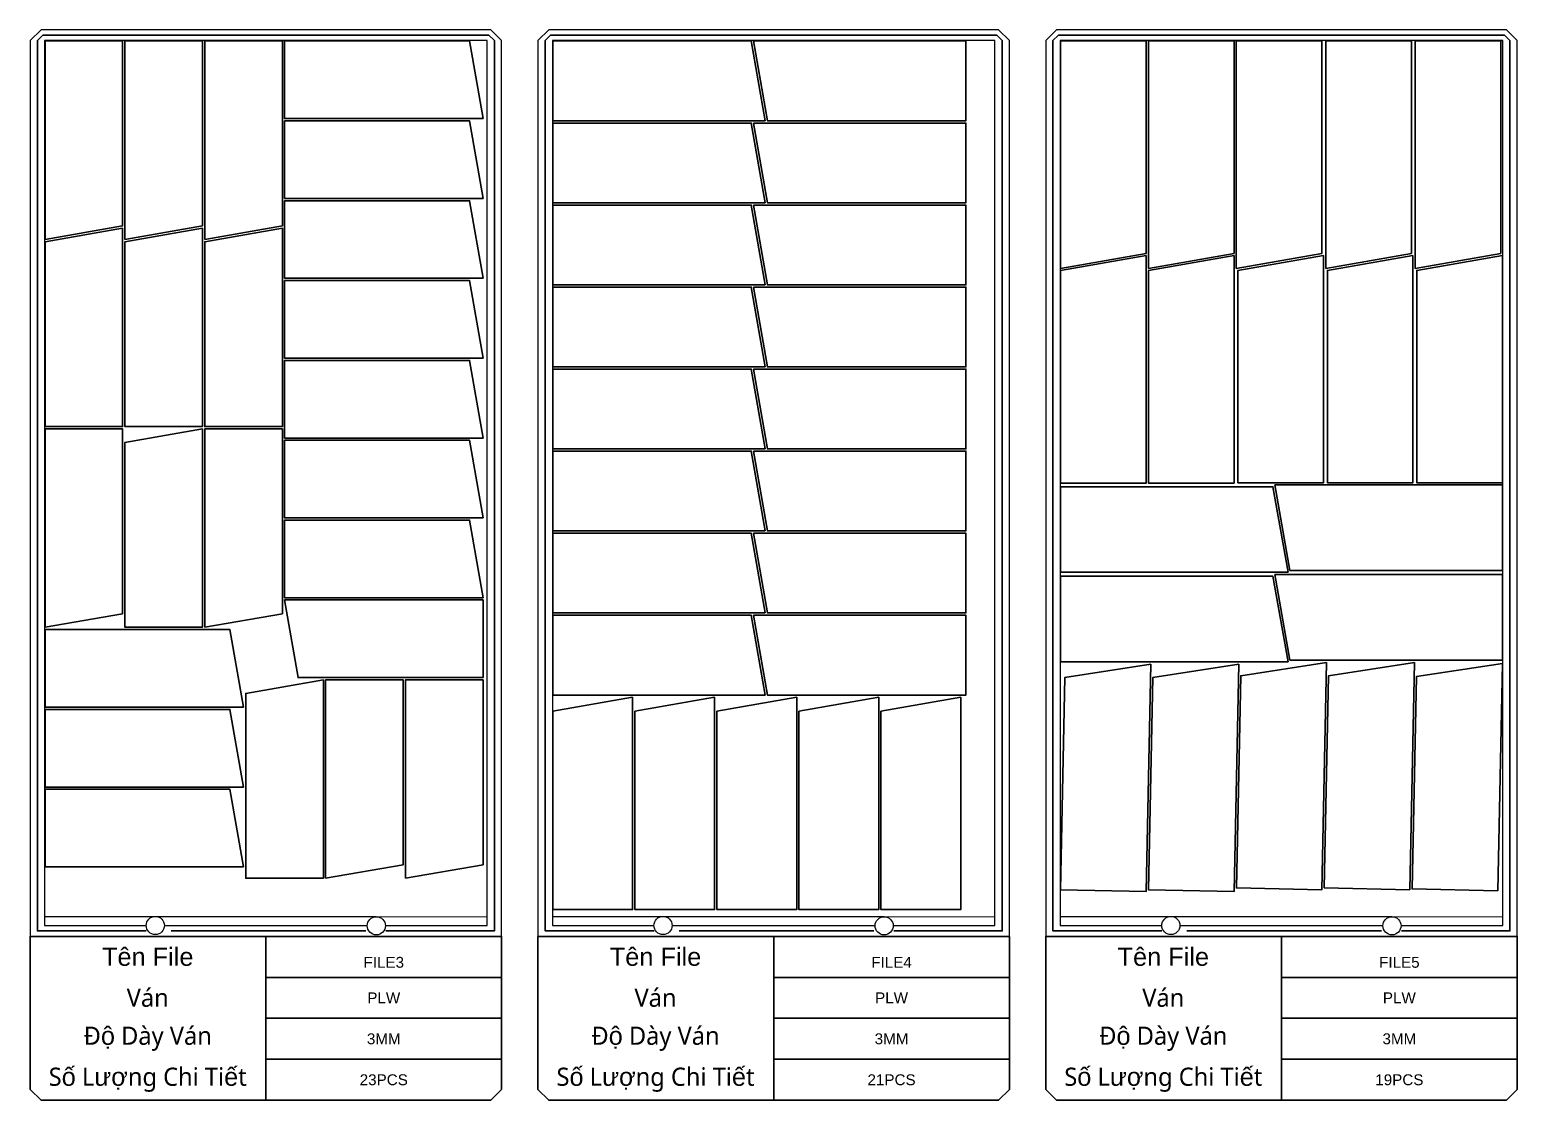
# Model space of a CAD drawing. Header units: millimetres. Extents: x -10628 to 24720, y -21829 to 4032.
# Drawn here: x 9448 to 13549, y -5048 to -2096 of the extents above; entities that cross this region are included whole.
import ezdxf
from ezdxf.enums import TextEntityAlignment as Align
from ezdxf.lldxf.tags import DXFTag

# ---------------------------------------------------------------- set-up
doc = ezdxf.new("R2010")
doc.units = ezdxf.units.MM
doc.layers.add('layer chu', color=7, linetype='Continuous', lineweight=9)
doc.layers.add('layer khung van cnc', color=7, linetype='Continuous', lineweight=25, true_color=0xfbf59b)
doc.layers.add('layer mau', color=7, linetype='Continuous')
doc.styles.add('Text Dim', font='arial.ttf')
tags = doc.linetypes.add('DATTRANHVAKEPVAN', pattern='A,32.156035,-1.521322,["DAT TRÁNH VA CHẠM KẸP VÁN",Text Dim,S=2.23494,R=0,X=0,Y=-0.877209],-47.8264', length=81.503757).pattern_tags.tags
tags[6] = DXFTag(74, 10)
tags = doc.linetypes.add('KVVIENMAY', pattern='A,46.311228,-10.280676,["KV VIỀN MÁY",Text Dim,S=10.028098,R=0,X=0,Y=-4.346144],-100.988212', length=157.580116).pattern_tags.tags
tags[6] = DXFTag(74, 10)

# ---------------------------------------------------------------- blocks, each defined once
blk = doc.blocks.new('khung van cnc')
at = {"color": 2, "linetype": 'DATTRANHVAKEPVAN', "lineweight": 5}
for p, q in [((-1453, -44.4), (-1148, -44.4)), ((-1148, -44.4), (-538.7, -44.4)), ((-539.1, -45.3), (-233, -44.4))]:
    blk.add_line(p, q, dxfattribs=at)
at = {"color": 250, "lineweight": 5}
blk.add_line((-1494.1, -99.4), (-193, -99.4), dxfattribs=at)
at = {"lineweight": 5}
blk.add_lwpolyline([(-193, -99.4), (-193, 2370.6), (-223, 2400.6), (-1463, 2400.6), (-1493, 2370.6), (-1493, -99.4)], close=True, dxfattribs=at)
at = {"color": 1, "linetype": 'KVVIENMAY'}
for points in [[(-511.9, -84.4), (-213, -84.4), (-213, 2370.6), (-228, 2385.6), (-1458, 2385.6), (-1473, 2370.6), (-1473, -84.4), (-1172.8, -84.4)], [(-1104, -84.4), (-567.2, -84.4)]]:
    blk.add_lwpolyline(points, dxfattribs=at)
at = {"lineweight": 5}
for points in [[(-513.5, -69.4), (-233, -69.4), (-233, 2370.6), (-1453, 2370.6), (-1453, -69.4), (-1173, -69.4)], [(-1123, -69.4), (-563.5, -69.4)]]:
    blk.add_lwpolyline(points, dxfattribs=at)
blk.add_lwpolyline([(-843, -551.3), (-1463, -551.3), (-1493, -521.3), (-1493, -99.4), (-843, -99.4)], close=True)
for centre in [(-1148, -69.4), (-538.5, -70.2)]:
    blk.add_circle(centre, 25, dxfattribs=at)
at = {"layer": 'layer mau'}
for points in [[(-843, -99.4), (-193, -99.4), (-193, -212.4), (-843, -212.4)], [(-843, -212.4), (-193, -212.4), (-193, -325.3), (-843, -325.3)], [(-843, -325.3), (-193, -325.3), (-193, -438.3), (-843, -438.3)], [(-843, -438.3), (-193, -438.3), (-193, -521.2), (-223, -551.2), (-843, -551.2)]]:
    blk.add_lwpolyline(points, close=True, dxfattribs=at)
at = {"color": 254, "lineweight": 5, "char_height": 50, "width": 647.53, "attachment_point": 5}
for s, insert in [('{\\fArial|b0|i0|c163|p34;Tên File}', (-1168.8, -155.9)), ('{\\fYu Gothic UI Semilight|b0|i0|c128|p34;Ván}', (-1168.8, -268.9)), ('{\\fYu Gothic UI Semilight|b0|i0|c128|p34;Đ\\fArial|b0|i0|c163|p34;ộ\\fYu Gothic UI Semilight|b0|i0|c128|p34; Dày Ván}', (-1168.8, -381.8)), ('{\\fYu Gothic UI Semilight|b0|i0|c128|p34;S\\fArial|b0|i0|c163|p34;ố\\fYu Gothic UI Semilight|b0|i0|c128|p34; L\\fArial|b0|i0|c163|p34;ượ\\fYu Gothic UI Semilight|b0|i0|c128|p34;ng Chi Ti\\fArial|b0|i0|c163|p34;ế\\fYu Gothic UI Semilight|b0|i0|c128|p34;t}', (-1168.8, -494.8))]:
    blk.add_mtext(s, dxfattribs=dict(at, insert=insert))
at = {"layer": 'layer mau'}
for tag, p in [('ÁGF', (-518, -155.9)), ('TENFILE', (-518, -268.9)), ('TENFILE', (-518, -381.8)), ('TENFILE', (-518, -494.8))]:
    blk.add_attdef(tag, text='', height=30, dxfattribs=at).set_placement(p, align=Align.MIDDLE_CENTER)

msp = doc.modelspace()

# ---------------------------------------------------------------- linework, layer by layer
for points in [[(9490.006, -2674.331), (9490.006, -2127.183), (9704.006, -2127.183), (9704.006, -2637.093)], [(9710.206, -2674.331), (9710.206, -2127.183), (9924.206, -2127.183), (9924.206, -2637.093)], [(9930.406, -2674.331), (9930.406, -2127.183), (10144.406, -2127.183), (10144.406, -2637.093)], [(10697.755, -2341.183), (10150.606, -2341.183), (10150.606, -2127.183), (10660.516, -2127.183)], [(11475.545, -2347.183), (10890.006, -2347.183), (10890.006, -2127.183), (11437.155, -2127.183)], [(11443.448, -2127.183), (12028.987, -2127.183), (12028.987, -2347.183), (11481.838, -2347.183)], [(12290.006, -2754.183), (12290.006, -2127.183), (12526.006, -2127.183), (12526.006, -2712.721)], [(12532.206, -2754.183), (12532.206, -2127.183), (12768.206, -2127.183), (12768.206, -2712.721)], [(12774.406, -2754.183), (12774.406, -2127.183), (13010.406, -2127.183), (13010.406, -2712.721)], [(13021.092, -2754.183), (13021.092, -2127.183), (13257.092, -2127.183), (13257.092, -2712.721)], [(13267.709, -2754.183), (13267.709, -2127.183), (13503.709, -2127.183), (13503.709, -2712.721)], [(10697.755, -2561.383), (10150.606, -2561.383), (10150.606, -2347.383), (10660.516, -2347.383)], [(11475.545, -2573.383), (10890.006, -2573.383), (10890.006, -2353.383), (11437.155, -2353.383)], [(11443.448, -2353.383), (12028.987, -2353.383), (12028.987, -2573.383), (11481.838, -2573.383)], [(10697.755, -2781.583), (10150.606, -2781.583), (10150.606, -2567.583), (10660.516, -2567.583)], [(11475.545, -2799.583), (10890.006, -2799.583), (10890.006, -2579.583), (11437.155, -2579.583)], [(11443.448, -2579.583), (12028.987, -2579.583), (12028.987, -2799.583), (11481.838, -2799.583)], [(9704.006, -2643.386), (9704.006, -3190.535), (9490.006, -3190.535), (9490.006, -2680.624)], [(9924.206, -2643.386), (9924.206, -3190.535), (9710.206, -3190.535), (9710.206, -2680.624)], [(10144.406, -2643.386), (10144.406, -3190.535), (9930.406, -3190.535), (9930.406, -2680.624)], [(12526.006, -2719.016), (12526.006, -3346.016), (12290.006, -3346.016), (12290.006, -2760.478)], [(12768.206, -2719.016), (12768.206, -3346.016), (12532.206, -3346.016), (12532.206, -2760.478)], [(13014.892, -2718.228), (13014.892, -3345.228), (12778.892, -3345.228), (12778.892, -2759.689)], [(13261.509, -2718.24), (13261.509, -3345.24), (13025.509, -3345.24), (13025.509, -2759.702)], [(13508.006, -2718.261), (13508.006, -3345.261), (13272.006, -3345.261), (13272.006, -2759.723)], [(10697.755, -3001.783), (10150.606, -3001.783), (10150.606, -2787.783), (10660.516, -2787.783)], [(11475.545, -3025.783), (10890.006, -3025.783), (10890.006, -2805.783), (11437.155, -2805.783)], [(11443.448, -2805.783), (12028.987, -2805.783), (12028.987, -3025.783), (11481.838, -3025.783)], [(10697.755, -3221.983), (10150.606, -3221.983), (10150.606, -3007.983), (10660.516, -3007.983)], [(11475.545, -3251.983), (10890.006, -3251.983), (10890.006, -3031.983), (11437.155, -3031.983)], [(11443.448, -3031.983), (12028.987, -3031.983), (12028.987, -3251.983), (11481.838, -3251.983)], [(9490.006, -3743.883), (9490.006, -3196.735), (9704.006, -3196.735), (9704.006, -3706.645)], [(9924.206, -3196.747), (9924.206, -3743.896), (9710.206, -3743.896), (9710.206, -3233.985)], [(9930.406, -3743.883), (9930.406, -3196.735), (10144.406, -3196.735), (10144.406, -3706.645)], [(10697.755, -3442.183), (10150.606, -3442.183), (10150.606, -3228.183), (10660.516, -3228.183)], [(11475.545, -3478.183), (10890.006, -3478.183), (10890.006, -3258.183), (11437.155, -3258.183)], [(11443.448, -3258.183), (12028.987, -3258.183), (12028.987, -3478.183), (11481.838, -3478.183)], [(12917.006, -3592.294), (12290.006, -3592.24), (12290.026, -3356.24), (12875.565, -3356.29)], [(12881.006, -3351.428), (13508.006, -3351.482), (13507.986, -3587.482), (12922.447, -3587.432)], [(10697.755, -3662.383), (10150.606, -3662.383), (10150.606, -3448.383), (10660.516, -3448.383)], [(11475.545, -3704.383), (10890.006, -3704.383), (10890.006, -3484.383), (11437.155, -3484.383)], [(11443.448, -3484.383), (12028.987, -3484.383), (12028.987, -3704.383), (11481.838, -3704.383)], [(12917.006, -3839.356), (12290.006, -3839.302), (12290.026, -3603.302), (12875.565, -3603.352)], [(12881.006, -3598.491), (13508.006, -3598.544), (13507.986, -3834.544), (12922.447, -3834.494)], [(10150.618, -3668.583), (10697.767, -3668.583), (10697.767, -3882.583), (10187.857, -3882.583)], [(11475.545, -3930.583), (10890.006, -3930.583), (10890.006, -3710.583), (11437.155, -3710.583)], [(11443.448, -3710.583), (12028.987, -3710.583), (12028.987, -3930.583), (11481.838, -3930.583)], [(10037.155, -3964.096), (9490.006, -3964.096), (9490.006, -3750.096), (9999.916, -3750.096)], [(12538.945, -3845.539), (12525.961, -4472.405), (12290.012, -4467.518), (12302.137, -3882.105)], [(12781.196, -3845.56), (12768.213, -4472.425), (12532.263, -4467.538), (12544.388, -3882.125)], [(13023.548, -3840.718), (13010.565, -4467.584), (12774.615, -4462.697), (12786.74, -3877.284)], [(13265.8, -3840.739), (13252.816, -4467.604), (13016.867, -4462.717), (13028.992, -3877.304)], [(13508, -3843.253), (13495.016, -4470.118), (13259.067, -4465.231), (13271.192, -3879.818)], [(10257.367, -3888.795), (10257.367, -4435.944), (10043.367, -4435.944), (10043.367, -3926.033)], [(10263.567, -4435.931), (10263.567, -3888.783), (10477.567, -3888.783), (10477.567, -4398.693)], [(10483.767, -4435.931), (10483.767, -3888.783), (10697.767, -3888.783), (10697.767, -4398.693)], [(11110.006, -3936.795), (11110.006, -4522.334), (10890.006, -4522.334), (10890.006, -3975.185)], [(11336.206, -3936.795), (11336.206, -4522.334), (11116.206, -4522.334), (11116.206, -3975.185)], [(11562.406, -3936.795), (11562.406, -4522.334), (11342.406, -4522.334), (11342.406, -3975.185)], [(11788.606, -3936.795), (11788.606, -4522.334), (11568.606, -4522.334), (11568.606, -3975.185)], [(12014.806, -3936.795), (12014.806, -4522.334), (11794.806, -4522.334), (11794.806, -3975.185)], [(10037.155, -4184.296), (9490.006, -4184.296), (9490.006, -3970.296), (9999.916, -3970.296)], [(10037.155, -4404.496), (9490.006, -4404.496), (9490.006, -4190.496), (9999.916, -4190.496)]]:
    msp.add_lwpolyline(points, close=True)

# ---------------------------------------------------------------- block references
at = {"layer": 'layer khung van cnc'}
ref = msp.add_blockref('khung van cnc', (10942.01, -4496.743), dxfattribs=at)
ref.add_attrib('TENFILE', '23PCS', dxfattribs={"layer": 'layer chu', "lineweight": 5, "height": 30, "style": 'Text Dim'}).set_placement((10424.006, -4991.502), align=Align.MIDDLE_CENTER)
ref.add_attrib('TENFILE', '3MM', dxfattribs={"layer": 'layer chu', "height": 30, "style": 'Text Dim'}).set_placement((10424.006, -4878.554), align=Align.MIDDLE_CENTER)
ref.add_attrib('TENFILE', 'PLW', dxfattribs={"layer": 'layer chu', "height": 30, "style": 'Text Dim'}).set_placement((10424.006, -4765.605), align=Align.MIDDLE_CENTER)
ref.add_attrib('ÁGF', 'FILE3', dxfattribs={"layer": 'layer chu', "height": 30, "style": 'Text Dim'}).set_placement((10424.006, -4652.657), align=Align.TOP_CENTER)
ref = msp.add_blockref('khung van cnc', (12342.01, -4496.743), dxfattribs=at)
ref.add_attrib('TENFILE', '21PCS', dxfattribs={"layer": 'layer chu', "lineweight": 5, "height": 30, "style": 'Text Dim'}).set_placement((11824.006, -4991.502), align=Align.MIDDLE_CENTER)
ref.add_attrib('TENFILE', '3MM', dxfattribs={"layer": 'layer chu', "height": 30, "style": 'Text Dim'}).set_placement((11824.006, -4878.554), align=Align.MIDDLE_CENTER)
ref.add_attrib('TENFILE', 'PLW', dxfattribs={"layer": 'layer chu', "height": 30, "style": 'Text Dim'}).set_placement((11824.006, -4765.605), align=Align.MIDDLE_CENTER)
ref.add_attrib('ÁGF', 'FILE4', dxfattribs={"layer": 'layer chu', "height": 30, "style": 'Text Dim'}).set_placement((11824.006, -4652.657), align=Align.TOP_CENTER)
ref = msp.add_blockref('khung van cnc', (13742.01, -4496.743), dxfattribs=at)
ref.add_attrib('TENFILE', '19PCS', dxfattribs={"layer": 'layer chu', "lineweight": 5, "height": 30, "style": 'Text Dim'}).set_placement((13224.006, -4991.502), align=Align.MIDDLE_CENTER)
ref.add_attrib('TENFILE', '3MM', dxfattribs={"layer": 'layer chu', "height": 30, "style": 'Text Dim'}).set_placement((13224.006, -4878.554), align=Align.MIDDLE_CENTER)
ref.add_attrib('TENFILE', 'PLW', dxfattribs={"layer": 'layer chu', "height": 30, "style": 'Text Dim'}).set_placement((13224.006, -4765.605), align=Align.MIDDLE_CENTER)
ref.add_attrib('ÁGF', 'FILE5', dxfattribs={"layer": 'layer chu', "height": 30, "style": 'Text Dim'}).set_placement((13224.006, -4652.657), align=Align.TOP_CENTER)

doc.saveas('drawing.dxf')
